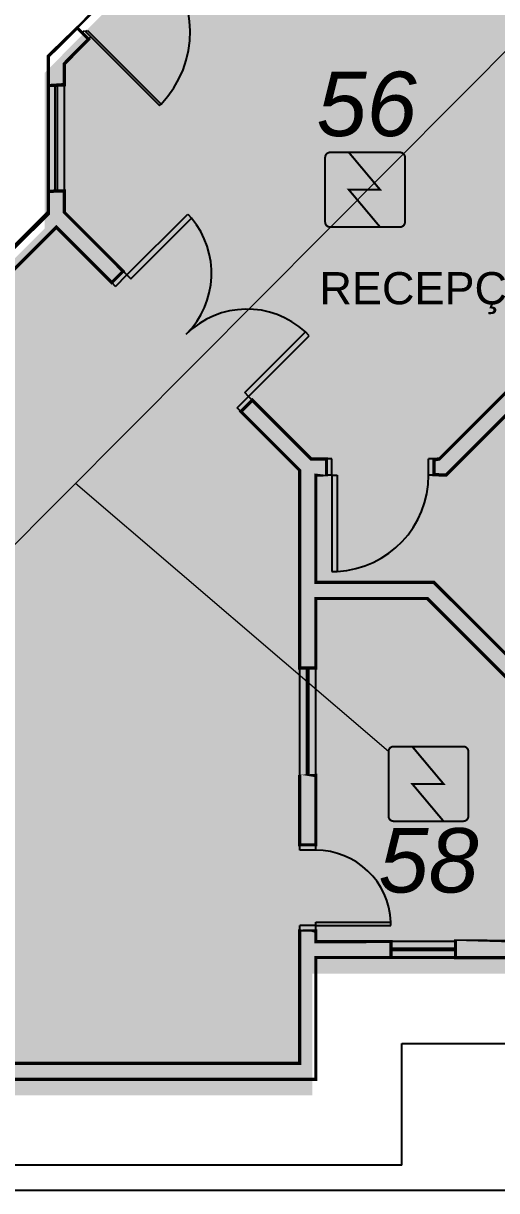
# Model space of a CAD drawing. Header units: metres. Extents: x -331 to 2982, y 362 to 2539.
# Drawn here: x 754.46 to 758.86, y 957.06 to 967.94 of the extents above; entities that cross this region are included whole.
import ezdxf

# ---------------------------------------------------------------- set-up
doc = ezdxf.new("R2010")
doc.units = ezdxf.units.M
doc.layers.get('0').update_dxf_attribs({"color": 251})
for name, color, linetype in [('72_EGR_BASE_PRIMITIVE', 7, 'Continuous'), ('DET. FUMAÇA', 1, 'Continuous'), ('Div', 251, 'Continuous'), ('Pis', 251, 'Continuous')]:
    doc.layers.add(name, color=color, linetype=linetype)
doc.layers.add('_salas', color=251, linetype='Continuous', plot=False)
doc.styles.add('X3G_ENTITY_1416CC5F', font='arial.ttf', dxfattribs={"height": 0.6})
doc.styles.add('X3G_ENTITY_1416CC69', font='arial.ttf', dxfattribs={"height": 0.6})
doc.styles.add('X3G_ENTITY_14212E7A', font='arial.ttf', dxfattribs={"height": 0.3})

# ---------------------------------------------------------------- blocks, each defined once
blk = doc.blocks.new('Detector de fumaça')
at = {"layer": 'DET. FUMAÇA', "linetype": 'Continuous', "lineweight": 15, "const_width": 0.01870277497772515}
blk.add_lwpolyline([(774.59948291868, 539.8157648447526), (775.2490596285452, 539.8157648447526, -0.414213562373095), (775.2958165659895, 539.7690079073084), (775.2958165659895, 539.1669315525518, -0.414213562373095), (775.2490596285452, 539.1201746151075), (774.59948291868, 539.1201746151075, -0.414213562373095), (774.5527259812357, 539.1669315525518), (774.5527259812357, 539.7690079073084, -0.414213562373095)], format="xyb", close=True, dxfattribs=at)
blk.add_lwpolyline([(774.7729620717275, 539.8157648447526), (775.0644559117889, 539.46796972993), (774.7729620717275, 539.46796972993), (775.0644559117889, 539.1201746151075)], dxfattribs=at)

msp = doc.modelspace()

# ---------------------------------------------------------------- hatches: boundary and pattern name
at = {"layer": '_salas', "transparency": 33554559}
h = msp.add_hatch(color=256, dxfattribs=at)
h.dxf.hatch_style = 1
h.paths.add_polyline_path([(754.6557847317633, 966.027428025678), (753.5793437221043, 964.9509870160172), (746.0463909884272, 964.9509870160163), (746.0463909884245, 957.9509870160199), (757.1463909884249, 957.9509870160199), (757.1463909884249, 959.0856127069336), (760.9463909884223, 959.0856127069336), (760.946390988425, 960.7795466897622), (763.3075831233416, 963.1407388246743), (765.0015171061602, 963.1407388246761), (765.0015171061611, 966.9407388246753), (766.136142797074, 966.9407388246772), (766.1361427970694, 978.0412129599761), (759.136142797074, 978.0412129599697), (759.136142797074, 970.5077860909922), (758.059701787415, 969.4313450813323), (756.580499025991, 969.4313450813314), (754.6557847317697, 967.4783465158488)])

# ---------------------------------------------------------------- linework, layer by layer
at = {"lineweight": 0}
msp.add_lwpolyline([(746.0788117807344, 958.10098701602), (746.0788117807372, 965.1009870160163), (753.6117645144143, 965.1009870160173), (754.6882055240733, 966.1774280256781), (754.6882055240796, 967.6283465158489), (756.612919818301, 969.5813450813315), (758.0921225797249, 969.5813450813324), (759.1685635893839, 970.6577860909923), (759.1685635893839, 978.1912129599698), (766.1685635893793, 978.1912129599762), (766.1685635893839, 967.0907388246773), (765.0339378984711, 967.0907388246754), (765.0339378984702, 963.2907388246762), (763.3400039156516, 963.2907388246743), (760.978811780735, 960.9295466897623), (760.9788117807323, 959.2356127069337), (757.1788117807348, 959.2356127069337), (757.1788117807348, 958.10098701602)], close=True, dxfattribs=at)
at = {"layer": '72_EGR_BASE_PRIMITIVE', "color": 230, "true_color": 0xff007f}
msp.add_line((735.572021484375, 957.0637817382812), (767.0402221679688, 957.0699462890597), dxfattribs=at)
at = {"layer": 'Div', "color": 150, "linetype": 'Continuous', "lineweight": 0}
for p, q in [((752.73878788144, 961.4381677177267), (762.4714697770501, 971.2272848686122)), ((757.8559454626479, 961.1548636977083), (754.9412595802137, 963.653410516377))]:
    msp.add_line(p, q, dxfattribs=at)
at = {"layer": 'Pis'}
for p, q in [((755.0035599664054, 967.8517770766277), (755.0247731698412, 967.8729902800635)), ((755.0247731698439, 967.8729902800635), (755.038915305465, 967.8588481444397)), ((755.038915305465, 967.8588481444397), (755.0530574410898, 967.8729902800635)), ((755.0389153054678, 967.8588481444406), (755.7248088832168, 967.1729545666888)), ((755.0530574410916, 967.8729902800635), (755.7389510188398, 967.1870967023144)), ((755.063664042804, 967.7916730002346), (755.084877246238, 967.8128862036676)), ((754.6882055240906, 966.3774280256732), (754.6882055240842, 967.3662144815028)), ((754.753205524092, 966.3774280256723), (754.7532055240847, 967.3662144815046)), ((754.7732055240924, 966.3774280256723), (754.7732055240851, 967.3662144815055)), ((754.8382055240902, 966.3774280256723), (754.8382055240829, 967.3662144815064)), ((755.7248088832168, 967.1729545666888), (755.7389510188407, 967.1870967023135)), ((755.4208562360448, 965.5947773137043), (755.9865416609948, 966.1604627386535)), ((755.4562115751044, 965.5594219746447), (756.0218970000544, 966.1251073995938)), ((755.9865416609948, 966.1604627386535), (756.0218970000544, 966.1251073995938)), ((755.3855008969851, 965.630132652763), (755.2794348798054, 965.5240666355842)), ((755.3147902188741, 965.4887112965328), (755.4208562360502, 965.5947773137079)), ((755.4208562360457, 965.5947773137034), (755.3855008969861, 965.6301326527621)), ((755.4208562360448, 965.5947773137043), (755.4562115751044, 965.5594219746447)), ((755.3147902188659, 965.4887112965237), (755.2794348798072, 965.5240666355833)), ((756.5168717468835, 964.4987618028638), (757.0825571718335, 965.064447227812)), ((756.5522270859431, 964.4634064638042), (757.1179125108922, 965.0290918887533)), ((757.1179125108922, 965.0290918887533), (757.0825571718335, 965.064447227812)), ((756.446161068767, 964.357340446629), (756.552227085944, 964.4634064638042)), ((756.5522270859431, 964.4634064638042), (756.5168717468835, 964.4987618028638)), ((756.5875824250045, 964.4280511247464), (756.552227085944, 964.4634064638042)), ((756.4815164078229, 964.3219851075648), (756.4461610687652, 964.3573404466235)), ((756.5875824250045, 964.4280511247464), (756.4815164078257, 964.3219851075676)), ((757.3288117807417, 963.8807557518369), (757.2788117807415, 963.8807557518369)), ((757.3288117807417, 963.7307557518363), (757.3288117807417, 963.8807557518369)), ((758.2288117807423, 963.7307557518354), (758.2288117807414, 963.8807557518342)), ((758.2788117807424, 963.8807557518342), (758.2288117807414, 963.8807557518342)), ((758.3288117807399, 963.8807557518369), (758.2788117807406, 963.8807557518351)), ((757.3288117807417, 963.7307557518363), (757.2788117807415, 963.7307557518354)), ((757.3288117807417, 963.7307557518363), (757.3288117807426, 962.8307557518376)), ((757.3288117807417, 963.7307557518363), (757.3788117807428, 963.7307557518354)), ((757.3788117807428, 963.7307557518354), (757.3788117807428, 962.8307557518358)), ((758.2788117807415, 963.7307557518354), (758.2288117807423, 963.7307557518354)), ((757.3288117807426, 962.8307557518376), (757.3788117807428, 962.8307557518358)), ((757.0288117807415, 960.9331842293852), (757.0288117807361, 961.9331842293852)), ((757.0938117807402, 960.9331842293843), (757.0938117807457, 961.9331842293843)), ((757.1138117807398, 960.9331842293843), (757.1138117807343, 961.9331842293843)), ((757.1788117807394, 960.9331842293861), (757.1788117807394, 961.9331842293861)), ((757.1788117807403, 960.2856127069365), (757.0288117807397, 960.2856127069365)), ((757.0288117807388, 960.2356127069381), (757.0288117807397, 960.2856127069365)), ((757.1788117807384, 960.2356127069372), (757.0288117807388, 960.2356127069381)), ((757.1788117807384, 960.2356127069372), (757.1788117807403, 960.2856127069365)), ((757.1788117807384, 959.5656127069371), (757.8788117807374, 959.5656127069371)), ((757.1788117807384, 959.5356127069365), (757.1788117807384, 959.5656127069371)), ((757.8788117807374, 959.5356127069365), (757.8788117807374, 959.5656127069371)), ((757.1788117807384, 959.5356127069365), (757.0288117807406, 959.5356127069383)), ((757.0288117807388, 959.4856127069381), (757.0288117807406, 959.5356127069383)), ((757.1788117807366, 959.4856127069372), (757.0288117807388, 959.4856127069381)), ((757.1788117807384, 959.5356127069365), (757.8788117807374, 959.5356127069365)), ((757.1788117807366, 959.4856127069372), (757.1788117807384, 959.5356127069365)), ((758.4788117807277, 959.3856127069414), (757.8788117807273, 959.3856127069423)), ((758.4788117807277, 959.3206127069418), (757.8788117807283, 959.3206127069418)), ((758.4788117807277, 959.3006127069341), (757.8788117807283, 959.3006127069341)), ((758.4788117807268, 959.2356127069409), (757.8788117807273, 959.2356127069436)), ((757.9788117807386, 957.3009870160233), (757.9788117807377, 958.4356127069361)), ((757.9788117807377, 958.4356127069361), (761.7788117807343, 958.4356127069361)), ((757.9788117807386, 957.3009870160233), (745.278811780737, 957.3009870160251))]:
    msp.add_line(p, q, dxfattribs=at)
at = {"layer": 'Pis', "const_width": 0.03}
for points in [[(746.0788117807344, 958.1009870160201), (746.0788117807372, 965.1009870160165), (753.6117645144143, 965.1009870160174), (754.6882055240733, 966.1774280256782), (754.6882055240796, 967.628346515849), (756.612919818301, 969.5813450813316), (758.0921225797249, 969.5813450813325), (759.1685635893839, 970.6577860909924), (759.1685635893839, 978.1912129599698), (766.1685635893793, 978.1912129599762), (766.1685635893839, 967.0907388246774), (765.0339378984711, 967.0907388246756), (765.0339378984702, 963.2907388246763), (763.3400039156516, 963.2907388246745), (760.978811780735, 960.9295466897624), (760.9788117807323, 959.2356127069338), (757.1788117807348, 959.2356127069338), (757.1788117807348, 958.1009870160201)], [(754.9929533646903, 967.7209623221072), (755.0636640428086, 967.7916730002282), (754.9575980256234, 967.8977390174098), (754.886887347506, 967.8270283392897), (754.6882055240824, 967.6283465158524), (754.6882055240842, 967.3662144815028), (754.8382055240857, 967.3662144815064), (754.838205524082, 967.566214481498)], [(754.7632055240767, 966.040295991322), (755.2794348798086, 965.5240666355874), (755.3855008969861, 965.6301326527639), (754.8382055240756, 966.1774280256807), (754.8382055240929, 966.3774280256723), (754.6882055240778, 966.3774280256732), (754.688205524076, 966.1774280256816), (753.611764514417, 965.1009870160208), (752.6117645144179, 965.100987016019), (752.6117645144188, 964.9509870160184), (753.6738965487714, 964.9509870160193)], [(759.411836325741, 964.7516482624885), (762.000308822426, 962.1631757658072), (761.8607913617013, 962.0236583050826), (761.9668573788797, 961.917592287906), (762.3519583175046, 962.3026932265309), (762.2458923003271, 962.4087592437083), (762.1063748396039, 962.2692417829869), (759.5179023429221, 964.857714279666), (760.5387948535738, 965.8786067903186), (760.5387948535738, 965.9907388246731), (760.3887948535751, 965.9907388246731), (760.3887948535769, 965.9407388246748), (758.3288117807335, 963.8807557518369), (758.2788117807406, 963.8807557518351), (758.2788117807415, 963.7307557518363), (758.3909438150897, 963.7307557518373)], [(757.1788117807394, 963.7307557518373), (757.2788117807415, 963.7307557518363), (757.2788117807406, 963.8807557518369), (757.1348777979185, 963.8807557518369), (756.5875824250022, 964.4280511247441), (756.4815164078229, 964.3219851075648), (757.0288117807415, 963.7746897346599), (757.0288117807415, 961.9331842293861), (757.1788117807384, 961.9331842293861), (757.1788117807384, 962.5807557518358), (758.2169005579474, 962.5807557518358), (759.1788117807357, 961.6188445290493), (759.1788117807375, 959.3856127069369), (758.4788117807277, 959.3856127069414), (758.4788117807268, 959.2356127069409), (759.778811780727, 959.235612706939), (759.778811780727, 959.3856127069405), (759.3288117807372, 959.3856127069414), (759.3288117807381, 961.6809765634036), (758.2790325923027, 962.7307557518354), (757.1788117807384, 962.7307557518354)], [(757.1788117807384, 960.933184229387), (757.0288117807406, 960.9331842293861), (757.0288117807397, 960.2856127069365), (757.1788117807384, 960.2856127069365)], [(757.8788117807273, 959.3856127069423), (757.1788117807375, 959.3856127069369), (757.1788117807357, 959.4856127069372), (757.0288117807388, 959.4856127069381), (757.028811780737, 958.2509870160213), (752.6117645144152, 958.2509870160222), (752.6117645144152, 958.1009870160235), (757.1788117807375, 958.1009870160235), (757.1788117807375, 959.2356127069372), (757.8788117807273, 959.2356127069336)]]:
    msp.add_lwpolyline(points, close=True, dxfattribs=at)
at = {"layer": 'Pis'}
for centre, radius, start, end in [((755.03862374603, 967.8585565849992), 0.9702061636560068, 316.181188913357, 45.00000000013819), ((755.4025025797685, 965.6104818196702), 0.8052881070702751, 315.1332794958483, 39.72159172715672), ((756.539383476051, 964.4762500736981), 0.8006332218302827, 47.27891115552262, 135.0000000000829), ((757.3288117807399, 963.73075575184), 0.8999999999996362, 273.179830119868, 359.9999999997916), ((757.1788117807384, 959.5356127069374), 0.7006425622239807, 2.454031674608516, 89.99999999984367)]:
    msp.add_arc(centre, radius, start, end, dxfattribs=at)

# ---------------------------------------------------------------- block references
at = {"layer": 'DET. FUMAÇA', "linetype": 'Continuous', "lineweight": 0}
for p in [(-17.2868684295363, 426.9211624598059), (-16.69678051858773, 421.3858557903999)]:
    msp.add_blockref('Detector de fumaça', p, dxfattribs=at)

# ---------------------------------------------------------------- texts
at = {"layer": 'Div', "color": 5, "linetype": 'Continuous', "lineweight": 0, "true_color": 0x0000ff, "char_height": 0.6, "attachment_point": 1}
for s, insert, style in [('{\\fArial|b0|i1|c0|p34;56}', (757.186286354267, 967.4887970278227), 'X3G_ENTITY_1416CC5F'), ('{\\fArial|b0|i1|c0|p34;58}', (757.7618700092787, 960.4416771541296), 'X3G_ENTITY_1416CC69')]:
    msp.add_mtext_dynamic_manual_height_columns(s, width=13.3188035564217, gutter_width=2.5, heights=[0], dxfattribs=dict(at, insert=insert, style=style))
at = {"layer": 'Pis', "style": 'X3G_ENTITY_14212E7A'}
msp.add_text('RECEPÇÃO', height=0.3, dxfattribs=at).set_placement((757.2124390686726, 965.3216582253898))

doc.saveas('drawing.dxf')
